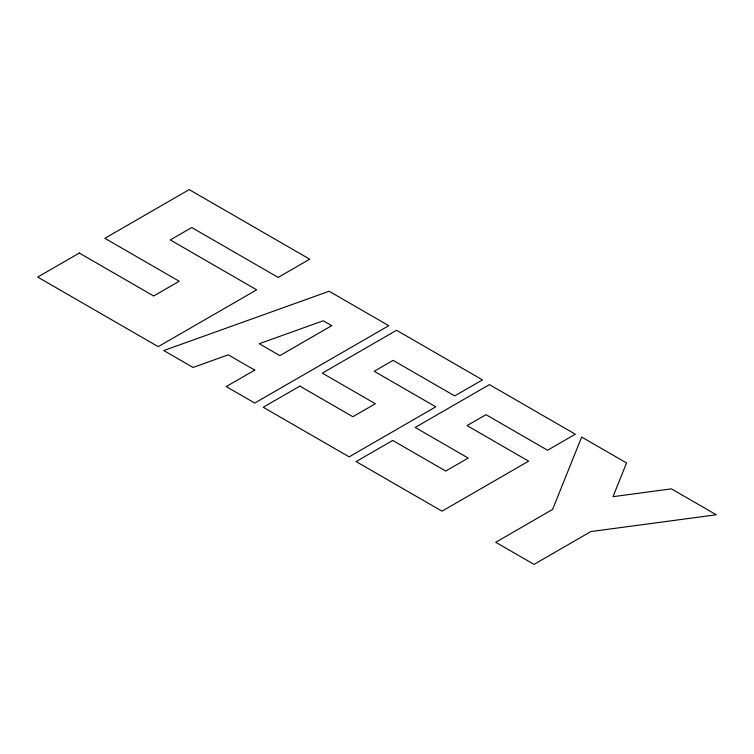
<?xml version="1.0" encoding="UTF-8"?>
<svg xmlns="http://www.w3.org/2000/svg" width="754" height="754" viewBox="0 0 754 754"><rect width="100%" height="100%" fill="white"/><g stroke="black" fill="none" stroke-linecap="round" stroke-linejoin="round"><path stroke-width="1.13" d="M552.559 509.487L581.664 437.047L626.555 462.956L613.002 496.679L671.409 488.856L716.3 514.775L590.825 531.579L534.011 564.388L495.736 542.286L552.578 509.431M79.302 253.061L37.7 277.086L158.227 346.661L256.671 289.828L170.281 239.942L191.77 227.538L278.169 277.415L309.724 259.197L189.197 189.612L104.853 238.311L179.226 281.251L153.675 296.002L79.302 253.061M254.739 370.12L226.219 386.585L254.739 403.06L388.772 325.681L329.14 291.251L163.769 350.535L193.062 367.452L228.255 354.832L254.739 370.12M331.722 325.681L279.857 355.624L259.244 343.72L323.24 320.78L331.722 325.681M299.847 386.123L263.24 407.254L349.149 456.858L435.784 406.83L374.201 371.279L393.117 360.355L454.7 395.916L482.466 379.884L396.557 330.28L322.335 373.136L375.341 403.748L352.863 416.726L299.847 386.123M392.711 440.449L356.105 461.58L442.014 511.174L528.648 461.156L467.065 425.605L485.981 414.681L547.564 450.242L575.33 434.21L489.421 384.606L415.2 427.461L468.215 458.074L445.727 471.052L392.711 440.449"/></g></svg>
